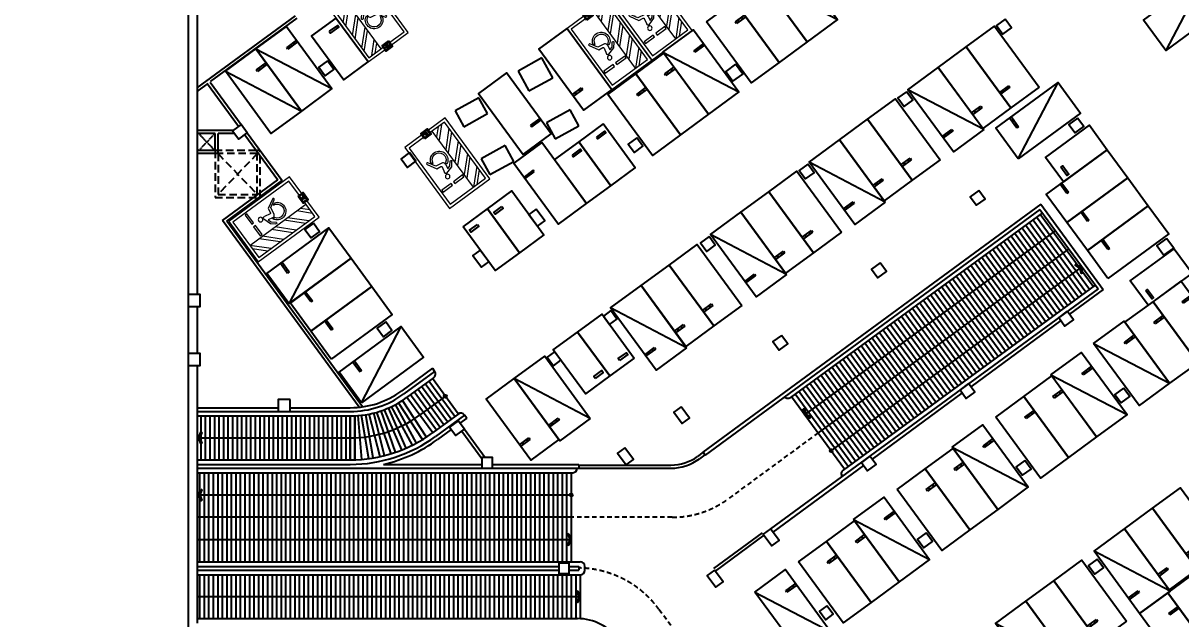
# Model space of a CAD drawing. Header units: millimetres. Extents: x 78082221 to 78451133, y -34402202 to -34172290.
# Drawn here: x 78133712 to 78210341, y -34304390 to -34265000 of the extents above; entities that cross this region are included whole.
import ezdxf

# ---------------------------------------------------------------- set-up
doc = ezdxf.new("R2010")
doc.units = ezdxf.units.MM
doc.header["$LTSCALE"] = 100
doc.header["$MEASUREMENT"] = 0
doc.header["$PDMODE"] = 1
doc.header["$PDSIZE"] = -3
for name, pattern in [('XR-B2$0$CENTER', [2, 1.25, -0.25, 0.25, -0.25]), ('XR-B2$0$HIDDEN', [0.375, 0.25, -0.125]), ('XR-B2$0$XR-B2$0$XR-지하3층$0$HD', [2.5, 1.5, -1])]:
    doc.linetypes.add(name, pattern=pattern)
doc.layers.get('0').update_dxf_attribs({"color": 2, "linetype": 'CONTINUOUS'})
doc.layers.get('Defpoints').update_dxf_attribs({"color": 142, "linetype": 'CONTINUOUS'})
doc.layers.add('E-PLAN', color=115, linetype='CONTINUOUS')
doc.layers.add('Z', color=115, linetype='CONTINUOUS')
doc.styles.add('c-b2$0$맑은고딕', font='', dxfattribs={"width": 0.8})
doc.styles.add('돋움', font='', dxfattribs={"width": 0.9})
doc.styles.get('c-b2$0$맑은고딕').set_extended_font_data('Malgun Gothic')
doc.styles.get('돋움').set_extended_font_data('Dotum')
doc.dimstyles.new('c-b2$0$std_style', dxfattribs={"dimscale": 500, "dimtxt": 3, "dimasz": 1, "dimexe": 1.5, "dimexo": 2, "dimgap": 1, "dimtad": 1, "dimtoh": 1, "dimdec": 0, "dimzin": 0, "dimdsep": 46, "dimtxsty": 'c-b2$0$맑은고딕', "dimblk": 'c-b2$0$01420DDOT01', "dimcen": 2.5, "dimdle": 8, "dimclrd": 256, "dimclre": 256, "dimclrt": 256, "dimadec": 0, "dimazin": 0, "dimtfac": 1, "dimtdec": 0, "dimtix": 1, "dimtmove": 2, "dimatfit": 3, "dimldrblk": 'c-b2$0$_ClosedBlank', "dimfxl": 1, "dimtolj": 1, "dimtzin": 0, "dimlwd": -1, "dimlwe": -1, "dimarcsym": 0})

# ---------------------------------------------------------------- blocks, each defined once
blk = doc.blocks.new('XR-B2$0$XR-B2$0$XR-지하3층$0$ARROWX')
blk.add_lwpolyline([(-0.2, -0.5), (-0.29, -0.46), (-0.11, 0), (-0.29, 0.46), (-0.2, 0.5), (0, 0)], close=True)
for points in [[(-0.2, 0.5), (-0.29, 0.46), (0, 0), (-0.11, 0)], [(0, 0), (-0.11, 0), (-0.2, -0.5), (-0.29, -0.46)]]:
    blk.add_solid(points)
blk = doc.blocks.new('XR-B2$0$XR-지하3층$0$A$C73B52ADF')
at = {"layer": 'E-PLAN'}
for points in [[(-2038, 2466), (-38, 2466), (-38, -1134), (-2038, -1134)], [(-1166, 2021), (-1166, 1871), (-1832, 1871), (-1832, 2021)]]:
    blk.add_lwpolyline(points, close=True, dxfattribs=at)
blk = doc.blocks.new('XR-B2$0$XR-지하3층$0$일반형 주차')
at = {"layer": 'E-PLAN'}
for p, q in [((750, 3865), (0, 3865)), ((750, 3735), (750, 3865)), ((0, 3735), (750, 3735))]:
    blk.add_line(p, q, dxfattribs=at)
blk.add_lwpolyline([(2300, 5000), (0, 5000), (0, 0), (2300, 0)], close=True, dxfattribs=at)
for centre in [(238, 3800), (563, 3800)]:
    blk.add_circle(centre, 17.5, dxfattribs=at)
blk = doc.blocks.new('XR-B2$0$XR-지하3층$0$확장형 주차')
at = {"layer": 'E-PLAN'}
for p, q in [((0, 3965), (800, 3965)), ((0, 3835), (800, 3835)), ((800, 3835), (800, 3965))]:
    blk.add_line(p, q, dxfattribs=at)
blk.add_lwpolyline([(2500, 5100), (0, 5100), (0, 0), (2500, 0)], close=True, dxfattribs=at)
blk.add_lwpolyline([(2500, 5100), (0, 0)], dxfattribs=at)
for centre in [(238, 3900), (613, 3900)]:
    blk.add_circle(centre, 17.5, dxfattribs=at)
blk = doc.blocks.new('XR-B2$0$XR-지하3층$0$장애인 주차')
at = {"layer": 'E-PLAN', "lineweight": 5}
for p, q in [((4572, 3795), (4572, -805)), ((5572, 2795), (4572, 3795)), ((5572, 3078), (4855, 3795)), ((5572, 2045), (4572, 3045)), ((5572, 1762), (4572, 2762)), ((3689, 1485), (3600, 1888)), ((3699, 2009), (4214, 1851)), ((3992, 1503), (3925, 1810)), ((3925, 1810), (4151, 1741)), ((4151, 1741), (4355, 1493)), ((4214, 1851), (4443, 1569)), ((5572, 1012), (4572, 2012)), ((5572, 729), (4572, 1729)), ((3348, 969), (3257, 820)), ((4055, 1528), (4053, 1393)), ((5572, -21), (4572, 979)), ((5572, -304), (4572, 696)), ((5323, -805), (4572, -54)), ((5041, -805), (4572, -336))]:
    blk.add_line(p, q, dxfattribs=at)
at = {"layer": 'E-PLAN', "ltscale": 4}
for p, q in [((4165, -1005), (4165, -805)), ((4165, -805), (4165, -905))]:
    blk.add_line(p, q, dxfattribs=at)
at = {"layer": 'E-PLAN', "lineweight": 5}
for points in [[(3842, -1005), (2472, -1005), (2472, 3995), (5772, 3995), (5772, -1005), (4402, -1005)], [(3842, -805), (2672, -805), (2672, 3795), (5572, 3795), (5572, -805), (4402, -805)]]:
    blk.add_lwpolyline(points, dxfattribs=at)
for points in [[(3523, 2720), (2773, 2720), (2773, 2870), (3523, 2870)], [(4473, 2720), (3723, 2720), (3723, 2870), (4473, 2870)]]:
    blk.add_lwpolyline(points, close=True, dxfattribs=at)
for points in [[(3094, 715, -1.000002), (2987, 770), (3330, 1379), (3640, 1415)], [(3992, 1503, -0.343093), (3870, 1283), (3381, 1194), (3094, 715)]]:
    blk.add_lwpolyline(points, format="xyb", dxfattribs=at)
at = {"layer": 'E-PLAN', "ltscale": 4}
for points in [[(3842, -695), (3842, -1115), (4402, -1115), (4402, -695)], [(3892, -745), (3892, -1065), (4352, -1065), (4352, -745)]]:
    blk.add_lwpolyline(points, close=True, dxfattribs=at)
at = {"layer": 'E-PLAN'}
for points in [[(4161, -797), (4152, -916), (4058, -916), (4021, -1003), (3982, -990), (3988, -973), (4011, -981), (4046, -898), (4136, -898), (4137, -881), (4072, -881), (4072, -863), (4138, -863), (4142, -810)], [(4167, -882), (4169, -863)]]:
    blk.add_lwpolyline(points, dxfattribs=at)
at = {"layer": 'E-PLAN', "lineweight": 5}
blk.add_circle((3613, 2216), 150, dxfattribs=at)
for centre, radius, start, end in [((3682, 1922), 88.4, 79.11433, 202.31847), ((4394, 1537), 58.8, 227.96553, 33.79043), ((3810, 1000), 582, 198.00599, 65.09494), ((3809, 1000), 462, 183.85247, 58.2396), ((3632, 1473), 57.7, 276.27861, 12.43535)]:
    blk.add_arc(centre, radius, start, end, dxfattribs=at)
at = {"layer": 'E-PLAN'}
for centre, radius, start, end in [((4140, -787), 22.8, 335.11727, 274.96983), ((4127, -942), 89.2, 206.53502, 62.4866), ((4127, -942), 71.5, 192.8781, 56.16881)]:
    blk.add_arc(centre, radius, start, end, dxfattribs=at)
blk = doc.blocks.new('c-b2$0$01420DDOT01')
blk.add_line((-1.5, 0), (1.5, 0))
at = {"const_width": 0.5}
blk.add_lwpolyline([(-0.25, 0, 1), (0.25, 0, 1)], format="xyb", close=True, dxfattribs=at)
blk = doc.blocks.new('*D93')
at = {"layer": 'Defpoints', "color": 0, "transparency": 16777216}
for p in [(78098400, -34278459), (78092168, -34283027), (78175028, -34382978)]:
    blk.add_point(p, dxfattribs=at)
at = {"layer": 'Z', "transparency": 16777216}
for p, q in [((78097593, -34279050), (78091563, -34283471)), ((78168501, -34387143), (78092464, -34283430)), ((78174221, -34383569), (78168192, -34387990))]:
    blk.add_line(p, q, dxfattribs=at)
for p, xscale, yscale, zscale, rotation in [((78092168, -34283027), 500, 500, 500, 126.2469342978897), ((78168796, -34387546), 499.9999999999999, 499.9999999999999, 499.9999999999999, 306.2469342978897)]:
    blk.add_blockref('c-b2$0$01420DDOT01', p, dxfattribs=dict(at, xscale=xscale, yscale=yscale, zscale=zscale, rotation=rotation))
at = {"layer": 'Z', "transparency": 16777216, "insert": (78131794, -34334325), "char_height": 2250, "attachment_point": 5, "rotation": 306.24693, "style": '돋움'}
blk.add_mtext('\\A1;129600', dxfattribs=at)
blk = doc.blocks.new('c-b2$0$_ClosedBlank')
at = {"color": 0, "linetype": 'ByBlock', "lineweight": -2}
for p, q in [((-1, 0.17), (0, 0)), ((-1, 0.17), (-1, -0.17)), ((0, 0), (-1, -0.17))]:
    blk.add_line(p, q, dxfattribs=at)

msp = doc.modelspace()

# ---------------------------------------------------------------- linework, layer by layer
at = {"layer": 'Z'}
for p, q in [((78145225.2, -34249359.5), (78145225.2, -34282946.6)), ((78201068.3, -34276965.1), (78178708.7, -34293358)), ((78201014.5, -34277314.5), (78178856.5, -34293559.6)), ((78201014.5, -34277314.5), (78204857.7, -34282556.6)), ((78201068.3, -34276965.1), (78205207.1, -34282610.4)), ((78204857.7, -34282556.6), (78183183.6, -34298446.9)), ((78205207.1, -34282610.4), (78202969.2, -34284251.2)), ((78202404.6, -34284665.1), (78196436.7, -34289040.4)), ((78160798.8, -34287823.8), (78158767.1, -34289313.6)), ((78160946.6, -34288025.4), (78158915, -34289515.2)), ((78160798.8, -34287823.8), (78160946.6, -34288025.4)), ((78195872.2, -34289454.3), (78189904.2, -34293829.7)), ((78145225.2, -34290426.6), (78150585.2, -34290426.6)), ((78145225.2, -34290676.6), (78155367, -34290676.6)), ((78151385.2, -34290426.6), (78155367, -34290426.6)), ((78162927.4, -34290913.1), (78161000.2, -34292326.2)), ((78163075.2, -34291114.7), (78162616.1, -34291451.4)), ((78163075.2, -34291114.7), (78162927.4, -34290913.1)), ((78162051.6, -34291865.3), (78161148, -34292527.8)), ((78178856.5, -34293559.6), (78178708.7, -34293358)), ((78178723.5, -34293378.1), (78178841.7, -34293539.4)), ((78145225.2, -34294176.6), (78155367, -34294176.6)), ((78145225.2, -34294426.6), (78164075.2, -34294426.6)), ((78157560.7, -34294176.6), (78164075.2, -34294176.6)), ((78164775.2, -34294176.6), (78170486.7, -34294176.6)), ((78164775.2, -34294426.6), (78170486.7, -34294426.6)), ((78170486.7, -34294176.6), (78170486.7, -34294426.6)), ((78170486.7, -34294224.8), (78170486.7, -34294424.8)), ((78189339.7, -34294243.6), (78183331.5, -34298648.5)), ((78145225.2, -34300926.6), (78169160.2, -34300926.6)), ((78145225.2, -34301176.6), (78169160.2, -34301176.6)), ((78169860.2, -34300926.6), (78170486.7, -34300926.6)), ((78169860.2, -34301176.6), (78170486.7, -34301176.6)), ((78170486.7, -34300926.6), (78170486.7, -34301176.6))]:
    msp.add_line(p, q, dxfattribs=at)
at = {"layer": 'Z', "ltscale": 0.5}
for p, q in [((78145226.1, -34269274.4), (78151728.8, -34264506.9)), ((78146121.1, -34268866.2), (78151847.1, -34264668.2)), ((78168044.2, -34267301.5), (78166466.1, -34268167.2)), ((78168765.6, -34268616.7), (78168044.2, -34267301.5)), ((78166466.1, -34268167.2), (78167187.5, -34269482.4)), ((78145226.1, -34269522.4), (78145959.8, -34268984.4)), ((78145919.5, -34269014), (78147971.2, -34271812.5)), ((78146080.8, -34268895.8), (78148132.4, -34271694.2)), ((78167187.5, -34269482.4), (78168765.6, -34268616.7)), ((78163874.4, -34269931.1), (78162296.2, -34270796.8)), ((78164451.5, -34270983.2), (78163874.4, -34269931.1)), ((78169924.7, -34270729.6), (78168346.5, -34271595.3)), ((78170501.8, -34271781.7), (78169924.7, -34270729.6)), ((78162296.2, -34270796.8), (78162873.3, -34271848.9)), ((78162873.3, -34271848.9), (78164451.5, -34270983.2)), ((78147582.6, -34272097.4), (78145225.2, -34272097.4)), ((78146410.2, -34272297.4), (78145225.2, -34272297.4)), ((78146410.2, -34273426.6), (78146410.2, -34272297.4)), ((78147706.7, -34272297.4), (78146610.2, -34272297.4)), ((78146610.2, -34273626.6), (78146610.2, -34272297.4)), ((78148546.3, -34272258.8), (78150852.3, -34275404)), ((78168346.5, -34271595.3), (78168923.7, -34272647.4)), ((78168923.7, -34272647.4), (78170501.8, -34271781.7)), ((78148385, -34272377), (78150572.7, -34275361)), ((78146410.2, -34273426.6), (78145225.2, -34273426.6)), ((78146610.2, -34273626.6), (78145225.2, -34273626.6)), ((78165610.6, -34273096.2), (78164032.4, -34273961.8)), ((78166187.7, -34274148.3), (78165610.6, -34273096.2)), ((78164032.4, -34273961.8), (78164609.5, -34275014)), ((78164609.5, -34275014), (78166187.7, -34274148.3)), ((78146903, -34278051.4), (78150572.7, -34275361)), ((78147182.6, -34278094.5), (78150852.3, -34275404)), ((78204531.1, -34282424.1), (78201026.7, -34277644.1)), ((78155952.6, -34290394.9), (78146903, -34278051.4)), ((78156180.2, -34290367), (78147182.6, -34278094.5)), ((78203563.3, -34283133.6), (78200059, -34278353.7)), ((78203805.3, -34282956.2), (78200300.9, -34278176.3)), ((78204047.2, -34282778.8), (78200542.8, -34277998.9)), ((78204289.2, -34282601.4), (78200784.8, -34277821.5)), ((78185446.7, -34290895.5), (78202048, -34278724.3)), ((78202595.6, -34283843.1), (78199091.2, -34279063.2)), ((78202837.5, -34283665.7), (78199333.1, -34278885.8)), ((78203079.5, -34283488.3), (78199575.1, -34278708.4)), ((78203321.4, -34283311), (78199817, -34278531)), ((78202928.1, -34279924.7), (78186326.8, -34292095.9)), ((78201385.9, -34284730), (78197881.5, -34279950.1)), ((78201627.8, -34284552.6), (78198123.4, -34279772.7)), ((78201869.7, -34284375.2), (78198365.4, -34279595.3)), ((78202111.7, -34284197.9), (78198607.3, -34279417.9)), ((78202353.6, -34284020.5), (78198849.2, -34279240.6)), ((78200418.1, -34285439.5), (78196913.7, -34280659.6)), ((78200660, -34285262.1), (78197155.6, -34280482.2)), ((78200902, -34285084.8), (78197397.6, -34280304.8)), ((78201143.9, -34284907.4), (78197639.5, -34280127.5)), ((78187191, -34293274.6), (78203731.8, -34281147.8)), ((78199450.3, -34286149), (78195945.9, -34281369.1)), ((78199692.3, -34285971.7), (78196187.9, -34281191.7)), ((78199934.2, -34285794.3), (78196429.8, -34281014.4)), ((78200176.1, -34285616.9), (78196671.8, -34280837)), ((78198240.6, -34287035.9), (78194736.2, -34282256)), ((78198482.5, -34286858.6), (78194978.2, -34282078.6)), ((78198724.5, -34286681.2), (78195220.1, -34281901.3)), ((78198966.4, -34286503.8), (78195462, -34281723.9)), ((78199208.4, -34286326.4), (78195704, -34281546.5)), ((78197272.8, -34287745.5), (78193768.4, -34282965.5)), ((78197514.8, -34287568.1), (78194010.4, -34282788.2)), ((78197756.7, -34287390.7), (78194252.3, -34282610.8)), ((78197998.7, -34287213.3), (78194494.3, -34282433.4)), ((78196305.1, -34288455), (78192800.7, -34283675.1)), ((78196547, -34288277.6), (78193042.6, -34283497.7)), ((78196788.9, -34288100.2), (78193284.6, -34283320.3)), ((78197030.9, -34287922.8), (78193526.5, -34283142.9)), ((78195095.3, -34289341.9), (78191591, -34284562)), ((78195337.3, -34289164.5), (78191832.9, -34284384.6)), ((78195579.2, -34288987.1), (78192074.8, -34284207.2)), ((78195821.2, -34288809.7), (78192316.8, -34284029.8)), ((78196063.1, -34288632.4), (78192558.7, -34283852.4)), ((78194127.6, -34290051.4), (78190623.2, -34285271.5)), ((78194369.5, -34289874), (78190865.1, -34285094.1)), ((78194611.5, -34289696.6), (78191107.1, -34284916.7)), ((78194853.4, -34289519.3), (78191349, -34284739.3)), ((78193159.8, -34290760.9), (78189655.4, -34285981)), ((78193401.7, -34290583.5), (78189897.4, -34285803.6)), ((78193643.7, -34290406.2), (78190139.3, -34285626.2)), ((78193885.6, -34290228.8), (78190381.2, -34285448.9)), ((78191950.1, -34291647.8), (78188445.7, -34286867.9)), ((78192192, -34291470.4), (78188687.6, -34286690.5)), ((78192434, -34291293.1), (78188929.6, -34286513.1)), ((78192675.9, -34291115.7), (78189171.5, -34286335.8)), ((78192917.9, -34290938.3), (78189413.5, -34286158.4)), ((78190982.3, -34292357.3), (78187477.9, -34287577.4)), ((78191224.3, -34292180), (78187719.9, -34287400)), ((78191466.2, -34292002.6), (78187961.8, -34287222.7)), ((78191708.1, -34291825.2), (78188203.8, -34287045.3)), ((78190014.5, -34293066.9), (78186510.2, -34288286.9)), ((78190256.5, -34292889.5), (78186752.1, -34288109.6)), ((78190498.4, -34292712.1), (78186994, -34287932.2)), ((78190740.4, -34292534.7), (78187236, -34287754.8)), ((78160882.1, -34288443), (78159092.4, -34289755.3)), ((78161790.5, -34291373), (78160075.6, -34289034.3)), ((78162032.4, -34291195.6), (78160317.6, -34288856.9)), ((78162274.4, -34291018.2), (78160559.5, -34288679.5)), ((78162516.3, -34290840.8), (78160801.4, -34288502.1)), ((78188804.8, -34293953.8), (78185300.4, -34289173.8)), ((78189046.8, -34293776.4), (78185542.4, -34288996.5)), ((78189288.7, -34293599), (78185784.3, -34288819.1)), ((78189530.7, -34293421.6), (78186026.3, -34288641.7)), ((78189772.6, -34293244.2), (78186268.2, -34288464.3)), ((78160398.9, -34292376.7), (78158812.8, -34289949)), ((78160822.8, -34292082.5), (78159107.9, -34289743.9)), ((78161064.7, -34291905.2), (78159349.9, -34289566.5)), ((78161306.6, -34291727.8), (78159591.8, -34289389.1)), ((78161548.6, -34291550.4), (78159833.7, -34289211.7)), ((78161658.9, -34289671.4), (78159949.8, -34290924.6)), ((78188079, -34294485.9), (78184574.6, -34289706)), ((78188320.9, -34294308.5), (78184816.6, -34289528.6)), ((78188562.9, -34294131.1), (78185058.5, -34289351.2)), ((78158354.2, -34293376.3), (78157412.6, -34290633.5)), ((78158787.8, -34293220.4), (78157622.9, -34290564.7)), ((78159062.6, -34293099.9), (78157897.7, -34290444.2)), ((78159481.9, -34292908.8), (78158101.6, -34290358.3)), ((78159745.7, -34292766), (78158365.5, -34290215.5)), ((78160147.8, -34292540.8), (78158561.6, -34290113)), ((78145225.2, -34290974.8), (78155367, -34290974.8)), ((78145467, -34290974.8), (78145467, -34293874.8)), ((78145767, -34290974.8), (78145767, -34293874.8)), ((78146067, -34290974.8), (78146067, -34293874.8)), ((78146367, -34290974.8), (78146367, -34293874.8)), ((78146667, -34290974.8), (78146667, -34293874.8)), ((78146967, -34290974.8), (78146967, -34293874.8)), ((78147267, -34290974.8), (78147267, -34293874.8)), ((78147567, -34290974.8), (78147567, -34293874.8)), ((78147867, -34290974.8), (78147867, -34293874.8)), ((78148167, -34290974.8), (78148167, -34293874.8)), ((78148467, -34290974.8), (78148467, -34293874.8)), ((78148767, -34290974.8), (78148767, -34293874.8)), ((78149067, -34290974.8), (78149067, -34293874.8)), ((78149367, -34290974.8), (78149367, -34293874.8)), ((78149667, -34290974.8), (78149667, -34293874.8)), ((78149967, -34290974.8), (78149967, -34293874.8)), ((78150267, -34290974.8), (78150267, -34293874.8)), ((78150567, -34290974.8), (78150567, -34293874.8)), ((78150867, -34290974.8), (78150867, -34293874.8)), ((78151167, -34290974.8), (78151167, -34293874.8)), ((78151467, -34290974.8), (78151467, -34293874.8)), ((78151767, -34290974.8), (78151767, -34293874.8)), ((78152067, -34290974.8), (78152067, -34293874.8)), ((78152367, -34290974.8), (78152367, -34293874.8)), ((78152667, -34290974.8), (78152667, -34293874.8)), ((78152967, -34290974.8), (78152967, -34293874.8)), ((78153267, -34290974.8), (78153267, -34293874.8)), ((78153567, -34290974.8), (78153567, -34293874.8)), ((78153867, -34290974.8), (78153867, -34293874.8)), ((78154167, -34290974.8), (78154167, -34293874.8)), ((78154467, -34290974.8), (78154467, -34293874.8)), ((78154767, -34290974.8), (78154767, -34293874.8)), ((78155067, -34290974.8), (78155067, -34293874.8)), ((78155367, -34290974.8), (78155367, -34293874.8)), ((78155367, -34293874.8), (78155367, -34290974.8)), ((78155667, -34290974.8), (78155667, -34293874.8)), ((78155667, -34293874.8), (78155667, -34290974.8)), ((78156126.7, -34293843.4), (78155887.2, -34290953.3)), ((78156585.3, -34293798.7), (78156108, -34290938.3)), ((78156881.3, -34293749.3), (78156403.9, -34290888.9)), ((78157334.6, -34293666.9), (78156622.7, -34290855.7)), ((78157625.4, -34293593.3), (78156913.5, -34290782)), ((78158070.5, -34293473.7), (78157128.8, -34290730.9)), ((78162510.8, -34290844.8), (78160807.2, -34292094)), ((78162752.8, -34291974.4), (78164075.2, -34293778.1)), ((78162914.1, -34291856.1), (78164284.1, -34293724.8)), ((78145225.2, -34292424.8), (78155367, -34292424.8)), ((78178723.5, -34293378.1), (78178358.4, -34293645.8)), ((78178841.7, -34293539.4), (78178476.7, -34293807.1)), ((78145225.2, -34293874.8), (78155367, -34293874.8)), ((78170486.7, -34294224.8), (78176583.5, -34294224.8, 0)), ((78170486.7, -34294424.8), (78176648.9, -34294424.8)), ((78145225.2, -34294724.8), (78170086.7, -34294724.8)), ((78145386.7, -34294724.8), (78145386.7, -34300624.8)), ((78145686.7, -34294724.8), (78145686.7, -34300624.8)), ((78145986.7, -34294724.8), (78145986.7, -34300624.8)), ((78146286.7, -34294724.8), (78146286.7, -34300624.8)), ((78146586.7, -34294724.8), (78146586.7, -34300624.8)), ((78146886.7, -34294724.8), (78146886.7, -34300624.8)), ((78147186.7, -34294724.8), (78147186.7, -34300624.8)), ((78147486.7, -34294724.8), (78147486.7, -34300624.8)), ((78147786.7, -34294724.8), (78147786.7, -34300624.8)), ((78148086.7, -34294724.8), (78148086.7, -34300624.8)), ((78148386.7, -34294724.8), (78148386.7, -34300624.8)), ((78148686.7, -34294724.8), (78148686.7, -34300624.8)), ((78148986.7, -34294724.8), (78148986.7, -34300624.8)), ((78149286.7, -34294724.8), (78149286.7, -34300624.8)), ((78149586.7, -34294724.8), (78149586.7, -34300624.8)), ((78149886.7, -34294724.8), (78149886.7, -34300624.8)), ((78150186.7, -34294724.8), (78150186.7, -34300624.8)), ((78150486.7, -34294724.8), (78150486.7, -34300624.8)), ((78150786.7, -34294724.8), (78150786.7, -34300624.8)), ((78151086.7, -34294724.8), (78151086.7, -34300624.8)), ((78151386.7, -34294724.8), (78151386.7, -34300624.8)), ((78151686.7, -34294724.8), (78151686.7, -34300624.8)), ((78151986.7, -34294724.8), (78151986.7, -34300624.8)), ((78152286.7, -34294724.8), (78152286.7, -34300624.8)), ((78152586.7, -34294724.8), (78152586.7, -34300624.8)), ((78152886.7, -34294724.8), (78152886.7, -34300624.8)), ((78153186.7, -34294724.8), (78153186.7, -34300624.8)), ((78153486.7, -34294724.8), (78153486.7, -34300624.8)), ((78153786.7, -34294724.8), (78153786.7, -34300624.8)), ((78154086.7, -34294724.8), (78154086.7, -34300624.8)), ((78154386.7, -34294724.8), (78154386.7, -34300624.8)), ((78154686.7, -34294724.8), (78154686.7, -34300624.8)), ((78154986.7, -34294724.8), (78154986.7, -34300624.8)), ((78155286.7, -34294724.8), (78155286.7, -34300624.8)), ((78155586.7, -34294724.8), (78155586.7, -34300624.8)), ((78155886.7, -34294724.8), (78155886.7, -34300624.8)), ((78156186.7, -34294724.8), (78156186.7, -34300624.8)), ((78156486.7, -34294724.8), (78156486.7, -34300624.8)), ((78156786.7, -34294724.8), (78156786.7, -34300624.8)), ((78157086.7, -34294724.8), (78157086.7, -34300624.8)), ((78157386.7, -34294724.8), (78157386.7, -34300624.8)), ((78157686.7, -34294724.8), (78157686.7, -34300624.8)), ((78157986.7, -34294724.8), (78157986.7, -34300624.8)), ((78158286.7, -34294724.8), (78158286.7, -34300624.8)), ((78158586.7, -34294724.8), (78158586.7, -34300624.8)), ((78158886.7, -34294724.8), (78158886.7, -34300624.8)), ((78159186.7, -34294724.8), (78159186.7, -34300624.8)), ((78159486.7, -34294724.8), (78159486.7, -34300624.8)), ((78159786.7, -34294724.8), (78159786.7, -34300624.8)), ((78160086.7, -34294724.8), (78160086.7, -34300624.8)), ((78160386.7, -34294724.8), (78160386.7, -34300624.8)), ((78160686.7, -34294724.8), (78160686.7, -34300624.8)), ((78160986.7, -34294724.8), (78160986.7, -34300624.8)), ((78161286.7, -34294724.8), (78161286.7, -34300624.8)), ((78161586.7, -34294724.8), (78161586.7, -34300624.8)), ((78161886.7, -34294724.8), (78161886.7, -34300624.8)), ((78162186.7, -34294724.8), (78162186.7, -34300624.8)), ((78162486.7, -34294724.8), (78162486.7, -34300624.8)), ((78162786.7, -34294724.8), (78162786.7, -34300624.8)), ((78163086.7, -34294724.8), (78163086.7, -34300624.8)), ((78163386.7, -34294724.8), (78163386.7, -34300624.8)), ((78163686.7, -34294724.8), (78163686.7, -34300624.8)), ((78163986.7, -34294724.8), (78163986.7, -34300624.8)), ((78164286.7, -34294724.8), (78164286.7, -34300624.8)), ((78164586.7, -34294724.8), (78164586.7, -34300624.8)), ((78164886.7, -34294724.8), (78164886.7, -34300624.8)), ((78165186.7, -34294724.8), (78165186.7, -34300624.8)), ((78165486.7, -34294724.8), (78165486.7, -34300624.8)), ((78165786.7, -34294724.8), (78165786.7, -34300624.8)), ((78166086.7, -34294724.8), (78166086.7, -34300624.8)), ((78166386.7, -34294724.8), (78166386.7, -34300624.8)), ((78166686.7, -34294724.8), (78166686.7, -34300624.8)), ((78166986.7, -34294724.8), (78166986.7, -34300624.8)), ((78167286.7, -34294724.8), (78167286.7, -34300624.8)), ((78167586.7, -34294724.8), (78167586.7, -34300624.8)), ((78167886.7, -34294724.8), (78167886.7, -34300624.8)), ((78168186.7, -34294724.8), (78168186.7, -34300624.8)), ((78168486.7, -34294724.8), (78168486.7, -34300624.8)), ((78168786.7, -34294724.8), (78168786.7, -34300624.8)), ((78169086.7, -34294724.8), (78169086.7, -34300624.8)), ((78169386.7, -34294724.8), (78169386.7, -34300624.8)), ((78169686.7, -34294724.8), (78169686.7, -34300624.8)), ((78169986.7, -34294724.8), (78169986.7, -34300624.8)), ((78145325.2, -34296199.8), (78169986.7, -34296199.8)), ((78169986.7, -34297674.8), (78145225.2, -34297676.8)), ((78182625.9, -34298700.9), (78179400, -34301065.9)), ((78182744.1, -34298862.2), (78179518.2, -34301227.2)), ((78145225.2, -34299148.9, 0), (78169986.7, -34299148.9)), ((78145225.2, -34300624.8), (78170586.7, -34300624.8)), ((78170886.7, -34301174.8), (78170886.7, -34300924.8)), ((78145225.2, -34301474.8), (78170586.7, -34301474.8)), ((78145386.7, -34301474.8), (78145386.7, -34304374.8)), ((78145686.7, -34301474.8), (78145686.7, -34304374.8)), ((78145986.7, -34301474.8), (78145986.7, -34304374.8)), ((78146286.7, -34301474.8), (78146286.7, -34304374.8)), ((78146586.7, -34301474.8), (78146586.7, -34304374.8)), ((78146886.7, -34301474.8), (78146886.7, -34304374.8)), ((78147186.7, -34301474.8), (78147186.7, -34304374.8)), ((78147486.7, -34301474.8), (78147486.7, -34304374.8)), ((78147786.7, -34301474.8), (78147786.7, -34304374.8)), ((78148086.7, -34301474.8), (78148086.7, -34304374.8)), ((78148386.7, -34301474.8), (78148386.7, -34304374.8)), ((78148686.7, -34301474.8), (78148686.7, -34304374.8)), ((78148986.7, -34301474.8), (78148986.7, -34304374.8)), ((78149286.7, -34301474.8), (78149286.7, -34304374.8)), ((78149586.7, -34301474.8), (78149586.7, -34304374.8)), ((78149886.7, -34301474.8), (78149886.7, -34304374.8)), ((78150186.7, -34301474.8), (78150186.7, -34304374.8)), ((78150486.7, -34301474.8), (78150486.7, -34304374.8)), ((78150786.7, -34301474.8), (78150786.7, -34304374.8)), ((78151086.7, -34301474.8), (78151086.7, -34304374.8)), ((78151386.7, -34301474.8), (78151386.7, -34304374.8)), ((78151686.7, -34301474.8), (78151686.7, -34304374.8)), ((78151986.7, -34301474.8), (78151986.7, -34304374.8)), ((78152286.7, -34301474.8), (78152286.7, -34304374.8)), ((78152586.7, -34301474.8), (78152586.7, -34304374.8)), ((78152886.7, -34301474.8), (78152886.7, -34304374.8)), ((78153186.7, -34301474.8), (78153186.7, -34304374.8)), ((78153486.7, -34301474.8), (78153486.7, -34304374.8)), ((78153786.7, -34301474.8), (78153786.7, -34304374.8)), ((78154086.7, -34301474.8), (78154086.7, -34304374.8)), ((78154386.7, -34301474.8), (78154386.7, -34304374.8)), ((78154686.7, -34301474.8), (78154686.7, -34304374.8)), ((78154986.7, -34301474.8), (78154986.7, -34304374.8)), ((78155286.7, -34301474.8), (78155286.7, -34304374.8)), ((78155586.7, -34301474.8), (78155586.7, -34304374.8)), ((78155886.7, -34301474.8), (78155886.7, -34304374.8)), ((78156186.7, -34301474.8), (78156186.7, -34304374.8)), ((78156486.7, -34301474.8), (78156486.7, -34304374.8)), ((78156786.7, -34301474.8), (78156786.7, -34304374.8)), ((78157086.7, -34301474.8), (78157086.7, -34304374.8)), ((78157386.7, -34301474.8), (78157386.7, -34304374.8)), ((78157686.7, -34301474.8), (78157686.7, -34304374.8)), ((78157986.7, -34301474.8), (78157986.7, -34304374.8)), ((78158286.7, -34301474.8), (78158286.7, -34304374.8)), ((78158586.7, -34301474.8), (78158586.7, -34304374.8)), ((78158886.7, -34301474.8), (78158886.7, -34304374.8)), ((78159186.7, -34301474.8), (78159186.7, -34304374.8)), ((78159486.7, -34301474.8), (78159486.7, -34304374.8)), ((78159786.7, -34301474.8), (78159786.7, -34304374.8)), ((78160086.7, -34301474.8), (78160086.7, -34304374.8)), ((78160386.7, -34301474.8), (78160386.7, -34304374.8)), ((78160686.7, -34301474.8), (78160686.7, -34304374.8)), ((78160986.7, -34301474.8), (78160986.7, -34304374.8)), ((78161286.7, -34301474.8), (78161286.7, -34304374.8)), ((78161586.7, -34301474.8), (78161586.7, -34304374.8)), ((78161886.7, -34301474.8), (78161886.7, -34304374.8)), ((78162186.7, -34301474.8), (78162186.7, -34304374.8)), ((78162486.7, -34301474.8), (78162486.7, -34304374.8)), ((78162786.7, -34301474.8), (78162786.7, -34304374.8)), ((78163086.7, -34301474.8), (78163086.7, -34304374.8)), ((78163386.7, -34301474.8), (78163386.7, -34304374.8)), ((78163686.7, -34301474.8), (78163686.7, -34304374.8)), ((78163986.7, -34301474.8), (78163986.7, -34304374.8)), ((78164286.7, -34301474.8), (78164286.7, -34304374.8)), ((78164586.7, -34301474.8), (78164586.7, -34304374.8)), ((78164886.7, -34301474.8), (78164886.7, -34304374.8)), ((78165186.7, -34301474.8), (78165186.7, -34304374.8)), ((78165486.7, -34301474.8), (78165486.7, -34304374.8)), ((78165786.7, -34301474.8), (78165786.7, -34304374.8)), ((78166086.7, -34301474.8), (78166086.7, -34304374.8)), ((78166386.7, -34301474.8), (78166386.7, -34304374.8)), ((78166686.7, -34301474.8), (78166686.7, -34304374.8)), ((78166986.7, -34301474.8), (78166986.7, -34304374.8)), ((78167286.7, -34301474.8), (78167286.7, -34304374.8)), ((78167586.7, -34301474.8), (78167586.7, -34304374.8)), ((78167886.7, -34301474.8), (78167886.7, -34304374.8)), ((78168186.7, -34301474.8), (78168186.7, -34304374.8)), ((78168486.7, -34301474.8), (78168486.7, -34304374.8)), ((78168786.7, -34301474.8), (78168786.7, -34304374.8)), ((78169086.7, -34301474.8), (78169086.7, -34304374.8)), ((78169386.7, -34301474.8), (78169386.7, -34304374.8)), ((78169686.7, -34301474.8), (78169686.7, -34304374.8)), ((78169986.7, -34301474.8), (78169986.7, -34304374.8)), ((78170286.7, -34301474.8), (78170286.7, -34304374.8)), ((78170586.7, -34301474.8), (78170586.7, -34304374.8)), ((78170586.7, -34302924.8), (78145225.2, -34302924.8)), ((78145225.2, -34304374.8), (78170394.3, -34304374.8, 0))]:
    msp.add_line(p, q, dxfattribs=at)
at = {"layer": 'Z', "linetype": 'XR-B2$0$CENTER', "ltscale": 0.5}
for p, q in [((78146410.2, -34272297.4), (78145325.2, -34273426.6)), ((78146410.2, -34273426.6), (78145325.2, -34272297.4))]:
    msp.add_line(p, q, dxfattribs=at)
at = {"layer": 'Z', "linetype": 'XR-B2$0$HIDDEN', "ltscale": 20}
msp.add_line((78146610.2, -34273626.6), (78149210.2, -34276326.6), dxfattribs=at)
at = {"layer": 'Z', "linetype": 'XR-B2$0$XR-B2$0$XR-지하3층$0$HD', "ltscale": 2}
msp.add_line((78179540.1, -34308867.9), (78175797.7, -34303763.3), dxfattribs=at)
at = {"layer": 'Z'}
for points in [[(78144625.2, -34249600.4), (78144625.2, -34306952.5), (78136506.7, -34312904.6), (78156479, -34340146.3)], [(78145225.2, -34283746.6), (78145225.2, -34286846.6)], [(78145225.2, -34287646.6), (78145225.2, -34304676.6)]]:
    msp.add_lwpolyline(points, dxfattribs=at)
at = {"layer": 'Z', "ltscale": 0.5}
for points in [[(78198711, -34264743.7), (78198146.5, -34265157.6), (78198560.4, -34265722.2), (78199124.9, -34265308.3)], [(78153858.4, -34267496.2), (78153293.9, -34267910.1), (78153707.8, -34268474.7), (78154272.3, -34268060.8)], [(78180867.6, -34267719.9), (78180222.4, -34268192.9), (78180695.4, -34268838.1), (78181340.6, -34268365.1)], [(78192178.5, -34269533), (78191614, -34269946.9), (78192027.9, -34270511.4), (78192592.4, -34270097.5)], [(78203500.3, -34271276.2), (78202935.7, -34271690.1), (78203349.6, -34272254.6), (78203914.2, -34271840.7)], [(78148132.4, -34271694.2), (78147567.9, -34272108.1), (78147981.8, -34272672.7), (78148546.3, -34272258.8)], [(78174324.4, -34272579.1), (78173759.8, -34272992.9), (78174173.7, -34273557.5), (78174738.3, -34273143.6)], [(78159292.9, -34273555.7), (78158728.3, -34273969.6), (78159142.2, -34274534.1), (78159706.8, -34274120.2)], [(78185646.1, -34274322.3), (78185081.6, -34274736.1), (78185495.4, -34275300.7), (78186060, -34274886.8)], [(78196967.8, -34276065.5), (78196403.3, -34276479.3), (78196817.2, -34277043.9), (78197381.7, -34276630)], [(78167677.7, -34277297.1), (78167193.8, -34277651.8), (78167755.5, -34278418), (78168239.4, -34278063.2)], [(78152921.7, -34278226.7), (78152357.2, -34278640.6), (78152771.1, -34279205.1), (78153335.6, -34278791.2)], [(78179113.6, -34279111.5), (78178549.1, -34279525.4), (78178963, -34280089.9), (78179527.5, -34279676)], [(78209394.1, -34279230.7), (78208748.9, -34279703.8), (78209222, -34280348.9), (78209867.1, -34279875.9)], [(78163967.9, -34280016.9), (78163484, -34280371.7), (78164045.7, -34281137.8), (78164529.6, -34280783)], [(78190435.3, -34280854.7), (78189870.8, -34281268.6), (78190284.7, -34281833.1), (78190849.2, -34281419.2)], [(78144625.2, -34282946.6), (78144625.2, -34283746.6), (78145425.2, -34283746.6), (78145425.2, -34282946.6)], [(78172600, -34284011), (78172116.1, -34284365.7), (78172530, -34284930.3), (78173013.9, -34284575.5)], [(78202821.3, -34284049.6), (78202256.8, -34284463.5), (78202670.7, -34285028), (78203235.2, -34284614.1)], [(78157711, -34284759.1), (78157146.4, -34285173), (78157560.3, -34285737.6), (78158124.9, -34285323.7)], [(78183902.9, -34285644), (78183338.4, -34286057.9), (78183752.2, -34286622.4), (78184316.8, -34286208.5)], [(78144625.2, -34286846.6), (78144625.2, -34287646.6), (78145425.2, -34287646.6), (78145425.2, -34286846.6)], [(78168890.2, -34286730.8), (78168406.3, -34287085.6), (78168820.2, -34287650.1), (78169304.1, -34287295.3)], [(78196288.9, -34288838.8), (78195724.4, -34289252.7), (78196138.2, -34289817.2), (78196702.8, -34289403.4)], [(78206546.3, -34289130.4), (78205981.8, -34289544.3), (78206395.7, -34290108.8), (78206960.2, -34289694.9)], [(78151385.2, -34289876.6), (78150585.2, -34289876.6), (78150585.2, -34290676.6), (78151385.2, -34290676.6)], [(78177256.2, -34290362), (78176772.3, -34290716.7), (78177334, -34291482.9), (78177817.9, -34291128.1)], [(78162500.2, -34291291.6), (78161935.7, -34291705.5), (78162349.6, -34292270), (78162914.1, -34291856.1)], [(78164075.2, -34293726.6), (78164075.2, -34294426.6), (78164775.2, -34294426.6), (78164775.2, -34293726.6)], [(78173546.4, -34293081.8), (78173062.5, -34293436.6), (78173624.2, -34294202.7), (78174108.1, -34293848)], [(78189756.4, -34293628.1), (78189191.9, -34294042), (78189605.8, -34294606.5), (78190170.3, -34294192.6)], [(78200013.9, -34293919.6), (78199449.3, -34294333.5), (78199863.2, -34294898), (78200427.8, -34294484.2)], [(78183183.6, -34298446.9), (78182699.8, -34298801.7), (78183261.5, -34299567.8), (78183745.4, -34299213.1)], [(78193481.4, -34298708.9), (78192916.9, -34299122.8), (78193330.8, -34299687.3), (78193895.3, -34299273.4)], [(78204803.1, -34300452.1), (78204238.6, -34300866), (78204652.5, -34301430.5), (78205217, -34301016.6)], [(78179473.9, -34301166.7), (78178990, -34301521.5), (78179551.7, -34302287.6), (78180035.6, -34301932.9)], [(78186908.6, -34303527.7), (78186424.7, -34303882.5), (78186838.6, -34304447), (78187322.5, -34304092.2)]]:
    msp.add_lwpolyline(points, close=True, dxfattribs=at)
at = {"layer": 'Z', "linetype": 'XR-B2$0$HIDDEN', "ltscale": 20}
msp.add_lwpolyline([(78149125.2, -34273426.6), (78146410.2, -34273426.6), (78146410.2, -34276526.6), (78149410.2, -34276526.6), (78149410.2, -34273426.6)], close=True, dxfattribs=at)
msp.add_lwpolyline([(78149210.2, -34273626.6), (78146610.2, -34273626.6), (78146610.2, -34276326.6), (78149210.2, -34276326.6), (78149210.2, -34273626.6), (78146610.2, -34276326.6)], dxfattribs=at)
at = {"layer": 'Z', "ltscale": 0.5}
for points in [[(78201175.5, -34277534.2), (78184493.5, -34289764.5, -0.4142136), (78184074.2, -34289700), (78184074.2, -34289700)], [(78204680.3, -34282314.7), (78187981.9, -34294557.1, 0.4142136), (78187917.4, -34294976.4), (78187917.4, -34294976.4)]]:
    msp.add_lwpolyline(points, format="xyb", dxfattribs=at)
at = {"layer": 'Z'}
for points in [[(78155367, -34290426.6, 0.1595098), (78158767.1, -34289313.6, 0.1595098)], [(78155367, -34290676.6, 0.1595094), (78158915, -34289515.2, 0.1595094)], [(78155367, -34294176.6, 0.1600305), (78161000.2, -34292326.2, 0.1595094)], [(78157560.7, -34294176.6, 0.1023042), (78161148.4, -34292527.5)]]:
    msp.add_lwpolyline(points, format="xyb", dxfattribs=at)
at = {"layer": 'Z', "ltscale": 0.5, "elevation": 0}
for points in [[(78155367, -34290974.8, 0.1595094), (78159092.4, -34289755.3, 0.1595094)], [(78155367, -34292424.8, 0.1595094), (78159949.8, -34290924.6, 0.1595094)], [(78155367, -34293874.8, 0.1595094), (78160807.2, -34292094, 0.1595094)]]:
    msp.add_lwpolyline(points, format="xyb", dxfattribs=at)
at = {"layer": 'Z', "linetype": 'XR-B2$0$XR-B2$0$XR-지하3층$0$HD', "ltscale": 2}
msp.add_lwpolyline([(78186326.8, -34292095.9), (78180367.1, -34296465.3, -0.1594891), (78176671.7, -34297674.8), (78169986.7, -34297674.8)], format="xyb", dxfattribs=at)
at = {"layer": 'Z', "ltscale": 0.5, "elevation": 0}
msp.add_lwpolyline([(78169160.2, -34300701.6), (78169160.2, -34301401.6), (78169860.2, -34301401.6), (78169860.2, -34300701.6)], close=True, dxfattribs=at)
at = {"layer": 'Z'}
for centre in [(78161658.9, -34289671.4), (78187191, -34293274.6), (78169986.7, -34296199.8)]:
    msp.add_circle(centre, 100, dxfattribs=at)
at = {"layer": 'Z', "ltscale": 0.5}
for centre, radius, start, end in [((78160704.7, -34288201), 300, 306.251475, 36.251476), ((78162685.4, -34291088.7), 300, 36.251476, 126.251475), ((78176584.6, -34291226.4, 0), 3000, 270, 306.246933), ((78170086.7, -34294424.8), 300, 270, 0), ((78176584.6, -34291226.4, 0), 3200, 270, 306.246933), ((78170586.7, -34300924.8), 300, 0, 90), ((78170586.7, -34301174.8), 300, 270, 0), ((78170394.3, -34307754.8, 0), 3380, 34.907154, 90)]:
    msp.add_arc(centre, radius, start, end, dxfattribs=at)
at = {"layer": 'Z', "linetype": 'XR-B2$0$XR-B2$0$XR-지하3층$0$HD', "ltscale": 2}
msp.add_arc((78170394.3, -34307724.8, 0), 6700, 36.246934, 88.35503, dxfattribs=at)

# ---------------------------------------------------------------- block references
at = {"layer": 'Z', "xscale": -1}
for name, p, rotation in [('XR-B2$0$XR-지하3층$0$확장형 주차', (78187620.2, -34264753.2), 36.24693370121151), ('XR-B2$0$XR-지하3층$0$일반형 주차', (78185604.1, -34266231.3), 36.24693370121151), ('XR-B2$0$XR-지하3층$0$확장형 주차', (78209339.2, -34266809.4), 306.2469342978895), ('XR-B2$0$XR-지하3층$0$일반형 주차', (78183749.2, -34267591.2), 36.24693370121151), ('XR-B2$0$XR-지하3층$0$A$C73B52ADF', (78154231.6, -34267856.1), 36.24761505121329), ('XR-B2$0$XR-지하3층$0$확장형 주차', (78154148.5, -34269329.5), 36.24693370121151), ('XR-B2$0$XR-지하3층$0$일반형 주차', (78167855.6, -34266714), 216.2469333569375), ('XR-B2$0$XR-지하3층$0$확장형 주차', (78181087.8, -34269542.4), 36.24693370121151), ('XR-B2$0$XR-지하3층$0$일반형 주차', (78196141, -34266565.9), 216.2469337012116), ('XR-B2$0$XR-지하3층$0$확장형 주차', (78152132.3, -34270807.7), 36.24693370121151), ('XR-B2$0$XR-지하3층$0$일반형 주차', (78194286.1, -34267925.8), 216.2469337012116), ('XR-B2$0$XR-지하3층$0$일반형 주차', (78179071.6, -34271020.6), 36.24693370121151), ('XR-B2$0$XR-지하3층$0$일반형 주차', (78177216.7, -34272380.5), 36.24693370121151), ('XR-B2$0$XR-지하3층$0$확장형 주차', (78192270, -34269404), 216.2469337012116), ('XR-B2$0$XR-지하3층$0$확장형 주차', (78202215.7, -34268932.1), 126.2469333569375), ('XR-B2$0$XR-지하3층$0$일반형 주차', (78189608.6, -34271355.2), 216.2469337012116), ('XR-B2$0$XR-지하3층$0$일반형 주차', (78187753.7, -34272715.1), 216.2469337012116), ('XR-B2$0$XR-지하3층$0$A$C73B52ADF', (78171915.8, -34274854.3), 36.24761505121329), ('XR-B2$0$XR-지하3층$0$A$C73B52ADF', (78170302.9, -34276036.8), 36.24761505121329), ('XR-B2$0$XR-지하3층$0$확장형 주차', (78185737.5, -34274193.2), 216.2469337012116), ('XR-B2$0$XR-지하3층$0$일반형 주차', (78205467.6, -34273367.7), 126.2469333569375), ('XR-B2$0$XR-지하3층$0$일반형 주차', (78183076.1, -34276144.4), 216.2469337012116), ('XR-B2$0$XR-지하3층$0$일반형 주차', (78206827.6, -34275222.6), 126.2469333569375), ('XR-B2$0$XR-지하3층$0$일반형 주차', (78181221.2, -34277504.3), 216.2469337012116), ('XR-B2$0$XR-지하3층$0$확장형 주차', (78179205, -34278982.5), 216.2469337012116), ('XR-B2$0$XR-지하3층$0$일반형 주차', (78208187.5, -34277077.5), 126.2469333569375), ('XR-B2$0$XR-지하3층$0$확장형 주차', (78153943.7, -34278531.4), 126.2469333569375), ('XR-B2$0$XR-지하3층$0$일반형 주차', (78176463, -34280992.8), 216.2469337012116), ('XR-B2$0$XR-지하3층$0$일반형 주차', (78155421.8, -34280547.6), 126.2469333569375), ('XR-B2$0$XR-지하3층$0$일반형 주차', (78174608.1, -34282352.7), 216.2469337012116), ('XR-B2$0$XR-지하3층$0$일반형 주차', (78213309.7, -34286093.7), 36.24693370121151), ('XR-B2$0$XR-지하3층$0$일반형 주차', (78156781.8, -34282402.5), 126.2469333569375), ('XR-B2$0$XR-지하3층$0$확장형 주차', (78172591.9, -34283830.9), 216.2469337012116), ('XR-B2$0$XR-지하3층$0$일반형 주차', (78211454.8, -34287453.6), 36.24693370121151), ('XR-B2$0$XR-지하3층$0$확장형 주차', (78158732.9, -34285063.9), 126.2469333569375), ('XR-B2$0$XR-지하3층$0$확장형 주차', (78209599.9, -34288813.6), 36.24693370121151), ('XR-B2$0$XR-지하3층$0$확장형 주차', (78206777.3, -34290883), 36.24693370121151), ('XR-B2$0$XR-지하3층$0$확장형 주차', (78166220.8, -34288501.9), 216.2469337012116), ('XR-B2$0$XR-지하3층$0$일반형 주차', (78204761.1, -34292361.2), 36.24693370121151), ('XR-B2$0$XR-지하3층$0$일반형 주차', (78164365.9, -34289861.8), 216.2469337012116), ('XR-B2$0$XR-지하3층$0$일반형 주차', (78202906.2, -34293721.1), 36.24693370121151), ('XR-B2$0$XR-지하3층$0$확장형 주차', (78200244.8, -34295672.2), 36.24693370121151), ('XR-B2$0$XR-지하3층$0$일반형 주차', (78198228.6, -34297150.4), 36.24693370121151), ('XR-B2$0$XR-지하3층$0$일반형 주차', (78196373.7, -34298510.3), 36.24693370121151), ('XR-B2$0$XR-지하3층$0$일반형 주차', (78208470, -34297081.8), 216.2469337012116), ('XR-B2$0$XR-지하3층$0$확장형 주차', (78193712.4, -34300461.5), 36.24693370121151), ('XR-B2$0$XR-지하3층$0$일반형 주차', (78206615.1, -34298441.7), 216.2469337012116), ('XR-B2$0$XR-지하3층$0$일반형 주차', (78191696.2, -34301939.7), 36.24693370121151), ('XR-B2$0$XR-지하3층$0$확장형 주차', (78204598.9, -34299919.8), 216.2469337012116), ('XR-B2$0$XR-지하3층$0$일반형 주차', (78189841.3, -34303299.6), 36.24693370121151), ('XR-B2$0$XR-지하3층$0$일반형 주차', (78201937.5, -34301871), 216.2469337012116), ('XR-B2$0$XR-지하3층$0$확장형 주차', (78187179.9, -34305250.8), 36.24693370121151), ('XR-B2$0$XR-지하3층$0$일반형 주차', (78214280.5, -34305345.4), 36.24693370121151), ('XR-B2$0$XR-지하3층$0$일반형 주차', (78200082.6, -34303230.9), 216.2469337012116), ('XR-B2$0$XR-지하3층$0$일반형 주차', (78212425.6, -34306705.3), 36.24693370121151), ('XR-B2$0$XR-지하3층$0$확장형 주차', (78198066.4, -34304709.1), 216.2469337012116)]:
    msp.add_blockref(name, p, dxfattribs=dict(at, rotation=rotation))
at = {"layer": 'Z', "lineweight": 5, "xscale": -1}
for p, rotation in [((78160606.4, -34263342.7), 36.24693489456749), ((78170972.5, -34265675.1), 216.2469348945675), ((78168311.1, -34267626.2), 216.2469348945675), ((78157584.3, -34275490.6), 216.2469348945675), ((78149078, -34273763.7), 126.2469352388415)]:
    msp.add_blockref('XR-B2$0$XR-지하3층$0$장애인 주차', p, dxfattribs=dict(at, rotation=rotation))
at = {"layer": 'Z'}
for name, p, rotation in [('XR-B2$0$XR-지하3층$0$일반형 주차', (78165700, -34268294.3), 216.2469333569375), ('XR-B2$0$XR-지하3층$0$A$C73B52ADF', (78203348, -34272395.1), 126.2469333569375), ('XR-B2$0$XR-지하3층$0$일반형 주차', (78169149.1, -34278289.3), 36.24829793884683), ('XR-B2$0$XR-지하3층$0$A$C73B52ADF', (78167540.7, -34278062), 36.24693455029337), ('XR-B2$0$XR-지하3층$0$A$C73B52ADF', (78165927.8, -34279244.5), 36.24693455029337), ('XR-B2$0$XR-지하3층$0$A$C73B52ADF', (78208959.6, -34280556.6), 126.2469333569375), ('XR-B2$0$XR-지하3층$0$A$C73B52ADF', (78171054.8, -34286364.4), 216.2469337012116), ('XR-B2$0$XR-지하3층$0$A$C73B52ADF', (78169441.8, -34287547), 216.2469337012116)]:
    msp.add_blockref(name, p, dxfattribs=dict(at, rotation=rotation))
for p, xscale, yscale, zscale, rotation in [((78203731.8, -34281147.8), 756.0000000036946, 756, 756.0000000036946, 36.24693369736907), ((78185446.7, -34290895.5), 755.9999999960824, 755.9999999925494, 755.9999999960824, 216.2469336984922), ((78145325.2, -34292424.8), 756.0000000058465, 756.0000000074506, 756.0000000058465, 180.0045417217578), ((78145325.2, -34296199.6), 756.0000000058465, 756.0000000074506, 756.0000000058465, 180.0045417217578), ((78169986.7, -34299148.9), -756.0000000058524, 756, 756.0000000000008, 180.0045417274044), ((78170586.7, -34302924.8), -756.0000000058524, 756, 756.0000000000008, 180.0045417274044)]:
    msp.add_blockref('XR-B2$0$XR-B2$0$XR-지하3층$0$ARROWX', p, dxfattribs=dict(at, xscale=xscale, yscale=yscale, zscale=zscale, rotation=rotation))

# ---------------------------------------------------------------- dimensions: what is measured, and where the dimension line sits
dim = msp.add_linear_dim(base=(78092168.4, -34283027.1, 0), p1=(78175028, -34382977.8), p2=(78098399.8, -34278458.5), angle=126.246934, dimstyle='c-b2$0$std_style', override={"dimtxt": 4.5, "dimtxsty": '돋움'}, dxfattribs=at)
dim.commit()
dim.dimension.update_dxf_attribs({"geometry": '*D93', "text_midpoint": (78131794.2, -34334325.1, 0)})

doc.saveas('drawing.dxf')
